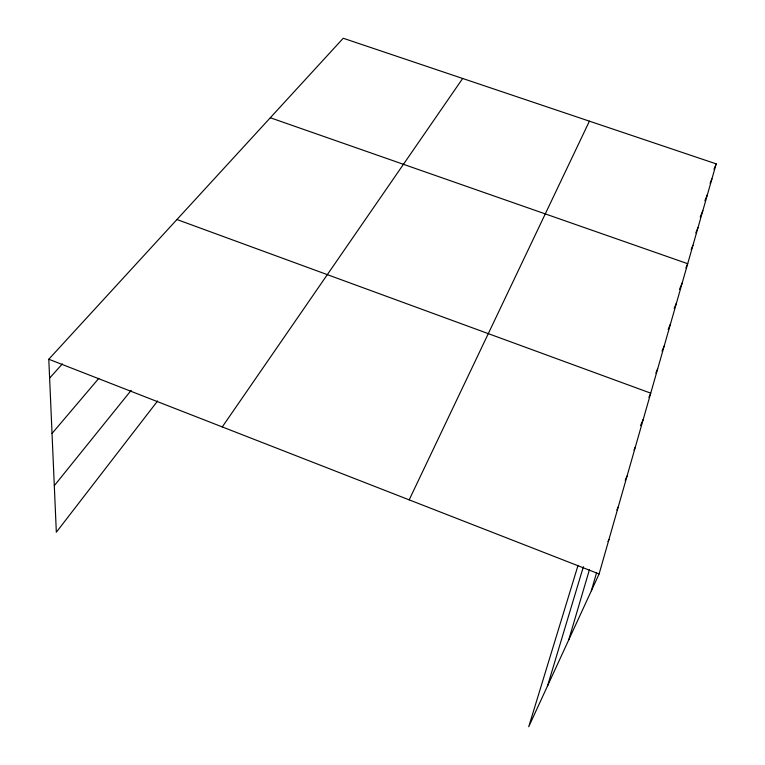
<?xml version="1.0" encoding="UTF-8"?>
<svg xmlns="http://www.w3.org/2000/svg" width="765" height="765" viewBox="0 0 765 765"><rect width="100%" height="100%" fill="white"/><g stroke="black" fill="none" stroke-linecap="round" stroke-linejoin="round"><path stroke-width="1.15" d="M578.034 565.383L528.72 726.75L599.1 573.97L716.203 163.873L343.236 38.25L48.797 359.234L56.333 532.22L157.628 400.946M591.364 590.771L596.49 572.975M568.739 639.884L589.413 569.743M547.53 685.918L583.379 566.712M713.955 169.323L716.203 163.873M710.102 183.294L711.919 178.895M704.881 200.726L707.453 194.511M700.205 217.031L702.815 210.758M695.787 232.942L697.986 227.683M691.168 249.562L692.947 245.316M685.899 267.989L687.697 263.705L270.303 117.753M679.473 289.38L682.217 282.907M674.175 308.4L676.49 302.978M668.151 329.428L670.494 323.968M662.002 351.097L664.211 345.943M655.844 373.129L657.632 368.988M648.921 397.331L650.728 393.162L176.945 219.526M640.496 425.636L643.25 419.363M633.975 450.116L635.371 446.961M625.177 480.296L627.051 476.088M616.839 510.026L618.263 506.86M608.003 541.544L608.969 539.44M409.179 499.861L589.413 121.166M222.271 426.927L462.662 78.47M54.305 485.67L131.188 390.313M52.03 433.468L98.838 378.331M49.62 378.101L62.367 363.911M48.797 359.234L599.1 573.97"/></g></svg>
